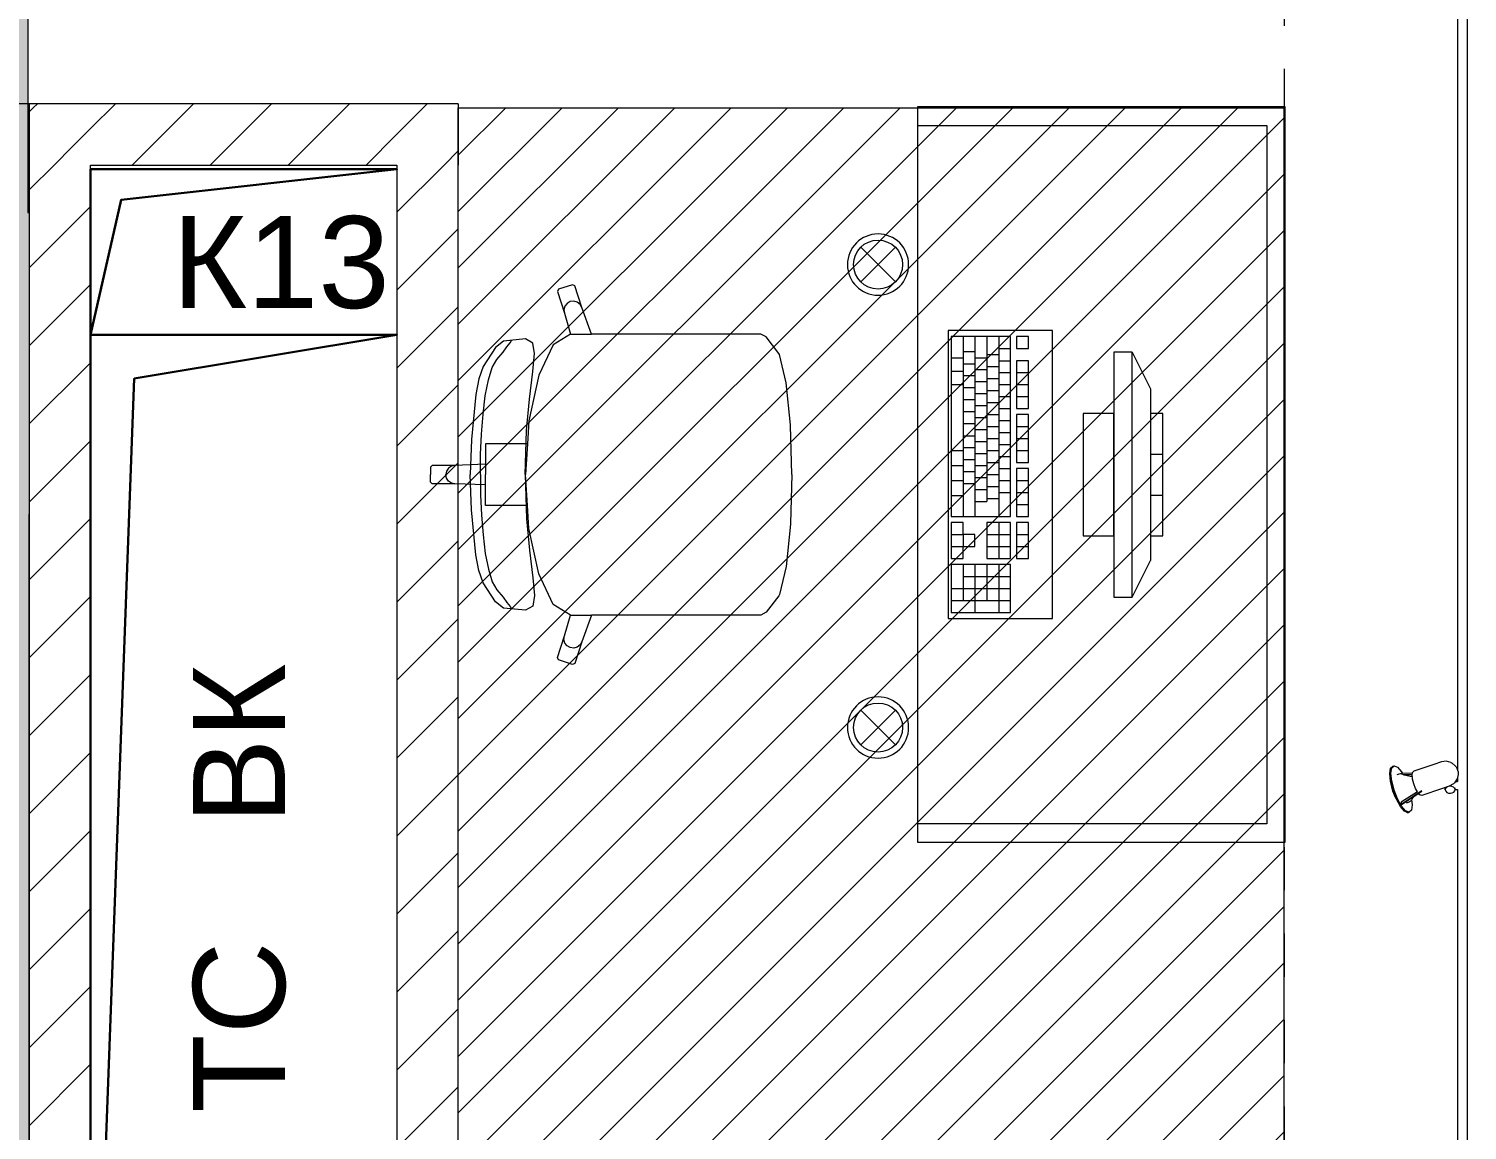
# Model space of a CAD drawing. Header units: millimetres. Extents: x 2336463 to 2579121, y 595385 to 778077.
# Drawn here: x 2378838 to 2381185, y 702509 to 704307 of the extents above; entities that cross this region are included whole.
import ezdxf

# ---------------------------------------------------------------- set-up
doc = ezdxf.new("R2010")
doc.units = ezdxf.units.MM
doc.header["$MEASUREMENT"] = 0
doc.linetypes.add('короткая штриховая', pattern=[141.111111, 70.555556, -70.555556])
for name, color, linetype, lineweight in [('+потолки_Ном._пера__1', 7, 'Continuous', 13), ('+стена с дверью_Ном._пера__1', 7, 'Continuous', 13), ('1 Планировка_Ном._пера__1', 7, 'Continuous', 13), ('Интерьер - Мебель_Ном._пера__1', 7, 'Continuous', 13), ('сит план_Ном._пера__1', 7, 'Continuous', 13), ('сит план_Ном._пера__21', 7, 'Continuous', 30)]:
    doc.layers.add(name, color=color, linetype=linetype, lineweight=lineweight)
for name, color, linetype, lineweight, true_color in [('+потолки_Ном._пера__104', 7, 'Continuous', 5, 0x96e196), ('+стена с дверью_Ном._пера__243', 7, 'Continuous', 13, 0xe25822), ('MEP - Электрооборудование.ЭО_Ном._пера__58', 7, 'Continuous', 5, 0xdf0000), ('сит план_Ном._пера__87', 7, 'Continuous', 20, 0x6a6a6a)]:
    doc.layers.add(name, color=color, linetype=linetype, lineweight=lineweight, true_color=true_color)
doc.layers.add('сит план', color=7, linetype='Continuous')
doc.styles.add('СГЕНЕРИР_СТИЛЬ_1', font='arial.ttf')
pattern_1 = [(45, (2086872.015, 585813.69), (-63.639609, 63.639609), [])]

# ---------------------------------------------------------------- blocks, each defined once
blk = doc.blocks.new('Стена_1114', base_point=(2378838.4, 704184.4))
at = {"layer": 'сит план_Ном._пера__87', "linetype": 'Continuous', "lineweight": 20, "true_color": 0x6a6a6a}
h = blk.add_hatch(dxfattribs=at)
h.set_pattern_fill('Блоки_Бетонные_Эффективные', color=251, style=0, pattern_type=2)
h.set_pattern_definition(pattern_1)
h.paths.add_polyline_path([(2378838.3, 704084.4), (2378938.3, 704084.4), (2378838.4, 704184.4)])
h = blk.add_hatch(dxfattribs=at)
h.set_pattern_fill('Блоки_Бетонные_Эффективные', color=251, style=0, pattern_type=2)
h.set_pattern_definition(pattern_1)
h.paths.add_polyline_path([(2378938.4, 704184.4), (2378838.4, 704184.4), (2378938.3, 704084.4)])
h = blk.add_hatch(dxfattribs=at)
h.set_pattern_fill('Блоки_Бетонные_Эффективные', color=251, style=0, pattern_type=2)
h.set_pattern_definition(pattern_1)
h.paths.add_polyline_path([(2378938.3, 704084.4), (2379438.3, 704084.4), (2379438.3, 704184.4), (2378938.4, 704184.4)])
h = blk.add_hatch(dxfattribs=at)
h.set_pattern_fill('Блоки_Бетонные_Эффективные', color=251, style=0, pattern_type=2)
h.set_pattern_definition(pattern_1)
h.paths.add_polyline_path([(2379438.3, 704084.4), (2379538.3, 704084.4), (2379538.3, 704184.4)])
h = blk.add_hatch(dxfattribs=at)
h.set_pattern_fill('Блоки_Бетонные_Эффективные', color=251, style=0, pattern_type=2)
h.set_pattern_definition(pattern_1)
h.paths.add_polyline_path([(2379538.3, 704184.4), (2379438.3, 704184.4), (2379438.3, 704084.4), (2379538.3, 704184.4)])
at = {"layer": 'сит план_Ном._пера__1', "color": 7, "linetype": 'Continuous', "lineweight": 13, "flags": 128}
for points in [[(2378838.4, 704184.4), (2378838.3, 704084.4)], [(2379538.3, 704184.4), (2378838.4, 704184.4)], [(2379538.3, 704184.4), (2379538.3, 704084.4)], [(2378938.3, 704084.4), (2379438.3, 704084.4)]]:
    blk.add_lwpolyline(points, dxfattribs=at)
blk = doc.blocks.new('Стена_1115', base_point=(2379538.3, 704184.4))
at = {"layer": 'сит план_Ном._пера__87', "linetype": 'Continuous', "lineweight": 20, "true_color": 0x6a6a6a}
h = blk.add_hatch(dxfattribs=at)
h.set_pattern_fill('Блоки_Бетонные_Эффективные', color=251, style=0, pattern_type=2)
h.set_pattern_definition(pattern_1)
h.paths.add_polyline_path([(2379438.3, 704084.4), (2379438.3, 702214.4), (2379538.3, 702214.4), (2379538.3, 704084.4)])
h = blk.add_hatch(dxfattribs=at)
h.set_pattern_fill('Блоки_Бетонные_Эффективные', color=251, style=0, pattern_type=2)
h.set_pattern_definition(pattern_1)
h.paths.add_polyline_path([(2379538.3, 702214.4), (2379438.3, 702114.4), (2379538.3, 702114.4)])
h = blk.add_hatch(dxfattribs=at)
h.set_pattern_fill('Блоки_Бетонные_Эффективные', color=251, style=0, pattern_type=2)
h.set_pattern_definition(pattern_1)
h.paths.add_polyline_path([(2379538.3, 702214.4), (2379438.3, 702214.4), (2379438.3, 702114.4)])
at = {"layer": 'сит план_Ном._пера__1', "color": 7, "linetype": 'Continuous', "lineweight": 13, "flags": 128}
for points in [[(2379438.3, 704084.4), (2379438.3, 702114.4)], [(2379538.3, 702214.4), (2379538.3, 704084.4)], [(2379438.3, 702114.4), (2379538.3, 702114.4)]]:
    blk.add_lwpolyline(points, dxfattribs=at)
blk = doc.blocks.new('Стена_1118', base_point=(2378838.4, 704184.4))
at = {"layer": 'сит план_Ном._пера__87', "linetype": 'Continuous', "lineweight": 20, "true_color": 0x6a6a6a}
h = blk.add_hatch(dxfattribs=at)
h.set_pattern_fill('Блоки_Бетонные_Эффективные', color=251, style=0, pattern_type=2)
h.set_pattern_definition(pattern_1)
h.paths.add_polyline_path([(2378838.3, 704084.4), (2378837, 701807.1), (2378937, 701807), (2378938.3, 704084.4)])
at = {"layer": 'сит план_Ном._пера__1', "color": 7, "linetype": 'Continuous', "lineweight": 13, "flags": 128}
for points in [[(2378838.3, 704084.4), (2378837, 701807.1)], [(2378937, 701807), (2378938.3, 704084.4)], [(2378937, 701807), (2378837, 701807.1)]]:
    blk.add_lwpolyline(points, dxfattribs=at)
blk = doc.blocks.new('Индивидуальное Рабочее Место 25')
at = {"layer": 'Интерьер - Мебель_Ном._пера__1', "color": 7, "linetype": 'Continuous', "lineweight": 13}
for p, q in [((-1170, 0), (-1200, 0)), ((-1200, 0), (-1200, -30)), ((-30, 0), (-1170, 0)), ((0, 0), (-30, 0)), ((0, -30), (0, 0)), ((-1200, -30), (-1200, -600)), ((-1170, -30), (-30, -30)), ((-1170, -600), (-1170, -30)), ((-30, -30), (-30, -600)), ((0, -600), (0, -30)), ((-500, -200), (-700, -200)), ((-700, -200), (-700, -220)), ((-633.3, -220), (-633.3, -200)), ((-566.7, -220), (-566.7, -200)), ((-500, -220), (-500, -200)), ((-800, -250), (-740, -220)), ((-740, -220), (-460, -220)), ((-700, -220), (-500, -220)), ((-400, -250), (-460, -220)), ((-400, -250), (-800, -250)), ((-800, -250), (-800, -280)), ((-400, -280), (-400, -250)), ((-800, -280), (-400, -280)), ((-500, -280), (-700, -280)), ((-700, -280), (-700, -330)), ((-500, -330), (-500, -280)), ((-700, -330), (-500, -330)), ((-805.6, -419.1), (-825.2, -419.1)), ((-825.2, -419.1), (-825.2, -438.5)), ((-805.6, -438.5), (-805.6, -419.1)), ((-707.7, -419.1), (-786, -419.1)), ((-786, -419.1), (-786, -438.5)), ((-766.5, -438.5), (-766.5, -419.1)), ((-746.9, -438.5), (-746.9, -419.1)), ((-727.3, -438.5), (-727.3, -419.1)), ((-707.7, -438.5), (-707.7, -419.1)), ((-619.6, -419.1), (-697.9, -419.1)), ((-697.9, -419.1), (-697.9, -438.5)), ((-678.3, -438.5), (-678.3, -419.1)), ((-658.8, -438.5), (-658.8, -419.1)), ((-639.2, -438.5), (-639.2, -419.1)), ((-619.6, -438.5), (-619.6, -419.1)), ((-531.5, -419.1), (-609.8, -419.1)), ((-609.8, -419.1), (-609.8, -438.5)), ((-590.2, -438.5), (-590.2, -419.1)), ((-570.6, -438.5), (-570.6, -419.1)), ((-551, -438.5), (-551, -419.1)), ((-531.5, -438.5), (-531.5, -419.1)), ((-462.9, -419.1), (-521.7, -419.1)), ((-521.7, -419.1), (-521.7, -438.5)), ((-502.1, -438.5), (-502.1, -419.1)), ((-482.5, -438.5), (-482.5, -419.1)), ((-462.9, -438.5), (-462.9, -419.1)), ((-825.2, -438.5), (-805.6, -438.5)), ((-786, -438.5), (-707.7, -438.5)), ((-697.9, -438.5), (-619.6, -438.5)), ((-609.8, -438.5), (-531.5, -438.5)), ((-521.7, -438.5), (-462.9, -438.5)), ((-531.5, -448.2), (-825.2, -448.2)), ((-825.2, -448.2), (-825.2, -545.2)), ((-825.2, -467.6), (-531.5, -467.6)), ((-805.6, -467.6), (-805.6, -448.2)), ((-795.8, -487), (-795.8, -467.6)), ((-786, -467.6), (-786, -448.2)), ((-776.3, -487), (-776.3, -467.6)), ((-766.5, -467.6), (-766.5, -448.2)), ((-756.7, -487), (-756.7, -467.6)), ((-746.9, -467.6), (-746.9, -448.2)), ((-737.1, -487), (-737.1, -467.6)), ((-727.3, -467.6), (-727.3, -448.2)), ((-717.5, -487), (-717.5, -467.6)), ((-707.7, -467.6), (-707.7, -448.2)), ((-697.9, -487), (-697.9, -467.6)), ((-688.1, -467.6), (-688.1, -448.2)), ((-678.3, -487), (-678.3, -467.6)), ((-668.5, -467.6), (-668.5, -448.2)), ((-658.8, -487), (-658.8, -467.6)), ((-649, -467.6), (-649, -448.2)), ((-639.2, -487), (-639.2, -467.6)), ((-629.4, -467.6), (-629.4, -448.2)), ((-619.6, -487), (-619.6, -467.6)), ((-609.8, -467.6), (-609.8, -448.2)), ((-600, -487), (-600, -467.6)), ((-590.2, -467.6), (-590.2, -448.2)), ((-580.4, -487), (-580.4, -467.6)), ((-570.6, -467.6), (-570.6, -448.2)), ((-560.8, -487), (-560.8, -467.6)), ((-531.5, -545.2), (-531.5, -448.2)), ((-462.9, -448.2), (-521.7, -448.2)), ((-521.7, -448.2), (-521.7, -487)), ((-521.7, -467.6), (-462.9, -467.6)), ((-502.1, -487), (-502.1, -448.2)), ((-482.5, -487), (-482.5, -448.2)), ((-462.9, -487), (-462.9, -448.2)), ((-374.8, -448.2), (-453.1, -448.2)), ((-453.1, -448.2), (-453.1, -545.2)), ((-453.1, -467.6), (-374.8, -467.6)), ((-433.5, -525.8), (-433.5, -448.2)), ((-414, -545.2), (-414, -448.2)), ((-394.4, -545.2), (-394.4, -448.2)), ((-374.8, -545.2), (-374.8, -448.2)), ((-825.2, -487), (-555.9, -487)), ((-790.9, -506.4), (-790.9, -487)), ((-771.4, -506.4), (-771.4, -487)), ((-751.8, -506.4), (-751.8, -487)), ((-732.2, -506.4), (-732.2, -487)), ((-712.6, -506.4), (-712.6, -487)), ((-693, -506.4), (-693, -487)), ((-673.4, -506.4), (-673.4, -487)), ((-653.9, -506.4), (-653.9, -487)), ((-634.3, -506.4), (-634.3, -487)), ((-614.7, -506.4), (-614.7, -487)), ((-595.1, -506.4), (-595.1, -487)), ((-575.5, -506.4), (-575.5, -487)), ((-555.9, -506.4), (-555.9, -487)), ((-521.7, -487), (-462.9, -487)), ((-453.1, -487), (-394.4, -487)), ((-825.2, -506.4), (-531.5, -506.4)), ((-800.7, -525.8), (-800.7, -506.4)), ((-781.1, -525.8), (-781.1, -506.4)), ((-761.6, -525.8), (-761.6, -506.4)), ((-742, -525.8), (-742, -506.4)), ((-722.4, -525.8), (-722.4, -506.4)), ((-702.8, -525.8), (-702.8, -506.4)), ((-683.2, -525.8), (-683.2, -506.4)), ((-663.6, -525.8), (-663.6, -506.4)), ((-644.1, -525.8), (-644.1, -506.4)), ((-624.5, -525.8), (-624.5, -506.4)), ((-604.9, -525.8), (-604.9, -506.4)), ((-585.3, -525.8), (-585.3, -506.4)), ((-482.5, -506.4), (-502.1, -506.4)), ((-502.1, -506.4), (-502.1, -525.8)), ((-482.5, -525.8), (-482.5, -506.4)), ((-453.1, -506.4), (-374.8, -506.4)), ((-825.2, -525.8), (-531.5, -525.8)), ((-790.9, -545.2), (-790.9, -525.8)), ((-768.9, -545.2), (-768.9, -525.8)), ((-746.9, -545.2), (-746.9, -525.8)), ((-639.2, -545.2), (-639.2, -525.8)), ((-614.7, -545.2), (-614.7, -525.8)), ((-590.2, -545.2), (-590.2, -525.8)), ((-565.7, -545.2), (-565.7, -525.8)), ((-502.1, -525.8), (-521.7, -525.8)), ((-521.7, -525.8), (-521.7, -545.2)), ((-502.1, -545.2), (-502.1, -525.8)), ((-502.1, -525.8), (-482.5, -525.8)), ((-462.9, -525.8), (-482.5, -525.8)), ((-482.5, -545.2), (-482.5, -525.8)), ((-462.9, -545.2), (-462.9, -525.8)), ((-453.1, -525.8), (-394.4, -525.8)), ((-825.2, -545.2), (-531.5, -545.2)), ((-521.7, -545.2), (-462.9, -545.2)), ((-453.1, -545.2), (-374.8, -545.2)), ((-1200, -600), (-1170, -600)), ((-30, -600), (0, -600)), ((-749.9, -814.7), (-795.8, -825.4)), ((-681.1, -807.6), (-749.9, -814.7)), ((-680, -807.5), (-681.1, -807.6)), ((-600, -805), (-680, -807.5)), ((-600, -805), (-520, -807.5)), ((-520, -807.5), (-518.9, -807.6)), ((-518.9, -807.6), (-450.1, -814.7)), ((-450.1, -814.7), (-404.2, -825.4)), ((-797.9, -826.3), (-824.7, -847.4)), ((-795.8, -825.4), (-797.9, -826.3)), ((-404.2, -825.4), (-402.1, -826.3)), ((-402.1, -826.3), (-375.3, -847.4)), ((-824.7, -847.4), (-829.3, -856)), ((-829.3, -856), (-829.3, -887.1)), ((-375.3, -847.4), (-370.7, -856)), ((-370.7, -856), (-370.7, -887.1)), ((-829.3, -887.1), (-829.3, -923.2)), ((-370.7, -887.1), (-370.7, -923.2)), ((-829.3, -923.2), (-829.3, -1132.3)), ((-370.7, -923.2), (-370.7, -1132.3)), ((-872.6, -1148), (-908.1, -1159.4)), ((-872.6, -1148), (-877.8, -1150.8)), ((-829.3, -1132.3), (-872.6, -1148)), ((-829.3, -1166.5), (-829.3, -1132.3)), ((-370.7, -1166.5), (-370.7, -1132.3)), ((-370.7, -1132.3), (-327.4, -1148)), ((-327.4, -1148), (-322.2, -1150.8)), ((-327.4, -1148), (-291.9, -1159.4)), ((-908.1, -1159.4), (-910, -1163.1)), ((-910, -1163.1), (-902.5, -1185.9)), ((-881.4, -1155.4), (-883, -1161)), ((-883, -1161), (-882.3, -1166.8)), ((-882.3, -1166.8), (-879.5, -1171.9)), ((-877.8, -1150.8), (-881.4, -1155.4)), ((-879.5, -1171.9), (-874.8, -1175.5)), ((-863.3, -1176.4), (-829.2, -1166.7)), ((-829.3, -1166.5), (-829.2, -1166.7)), ((-829.2, -1166.7), (-811.8, -1194.6)), ((-370.8, -1166.7), (-388.2, -1194.6)), ((-370.7, -1166.5), (-370.8, -1166.7)), ((-336.7, -1176.4), (-370.8, -1166.7)), ((-320.5, -1171.9), (-325.2, -1175.5)), ((-322.2, -1150.8), (-318.6, -1155.4)), ((-317.7, -1166.8), (-320.5, -1171.9)), ((-318.6, -1155.4), (-317, -1161)), ((-317, -1161), (-317.7, -1166.8)), ((-290, -1163.1), (-297.5, -1185.9)), ((-291.9, -1159.4), (-290, -1163.1)), ((-902.5, -1185.9), (-898.7, -1187.8)), ((-898.7, -1187.8), (-863.3, -1176.4)), ((-874.8, -1175.5), (-869.2, -1177.1)), ((-869.2, -1177.1), (-863.3, -1176.4)), ((-811.8, -1194.6), (-762.1, -1218.4)), ((-388.2, -1194.6), (-437.9, -1218.4)), ((-330.8, -1177.1), (-336.7, -1176.4)), ((-301.3, -1187.8), (-336.7, -1176.4)), ((-325.2, -1175.5), (-330.8, -1177.1)), ((-297.5, -1185.9), (-301.3, -1187.8)), ((-762.1, -1218.4), (-687.7, -1234.2)), ((-437.9, -1218.4), (-512.3, -1234.2)), ((-814.7, -1228.1), (-821.4, -1239.7)), ((-821.4, -1239.7), (-818.1, -1275.8)), ((-797.5, -1225.1), (-814.7, -1228.1)), ((-768.5, -1227.7), (-797.5, -1225.1)), ((-723.2, -1233.5), (-768.5, -1227.7)), ((-672.3, -1238.2), (-723.2, -1233.5)), ((-687.7, -1234.2), (-650.3, -1236.6)), ((-600, -1240.5), (-672.3, -1238.2)), ((-650.3, -1236.6), (-600, -1239.8)), ((-650.3, -1236.6), (-650.3, -1275.3)), ((-549.7, -1236.6), (-600, -1239.8)), ((-600, -1240.5), (-527.7, -1238.2)), ((-512.3, -1234.2), (-549.7, -1236.6)), ((-549.7, -1236.6), (-549.7, -1275.3)), ((-527.7, -1238.2), (-476.8, -1233.5)), ((-476.8, -1233.5), (-431.5, -1227.7)), ((-431.5, -1227.7), (-402.5, -1225.1)), ((-402.5, -1225.1), (-385.3, -1228.1)), ((-385.3, -1228.1), (-378.6, -1239.7)), ((-378.6, -1239.7), (-381.9, -1275.8)), ((-815, -1265.2), (-818.8, -1262.6)), ((-808.8, -1270.4), (-815, -1265.2)), ((-391.2, -1270.4), (-385, -1265.2)), ((-385, -1265.2), (-381.2, -1262.6)), ((-818.1, -1275.8), (-807.6, -1289)), ((-799.7, -1276.5), (-808.8, -1270.4)), ((-807.6, -1289), (-776.5, -1309)), ((-788, -1286.6), (-799.7, -1276.5)), ((-774.8, -1294.3), (-788, -1286.6)), ((-650.3, -1275.3), (-650.3, -1305.3)), ((-549.7, -1275.3), (-549.7, -1305.3)), ((-425.2, -1294.3), (-412, -1286.6)), ((-392.4, -1289), (-423.5, -1309)), ((-412, -1286.6), (-400.3, -1276.5)), ((-400.3, -1276.5), (-391.2, -1270.4)), ((-381.9, -1275.8), (-392.4, -1289)), ((-776.5, -1309), (-756.6, -1316.3)), ((-754.5, -1300.5), (-774.8, -1294.3)), ((-728.5, -1305.5), (-754.5, -1300.5)), ((-698.5, -1309.2), (-728.5, -1305.5)), ((-666.1, -1311.7), (-698.5, -1309.2)), ((-632.7, -1313.2), (-666.1, -1311.7)), ((-650.3, -1305.3), (-616.9, -1305.3)), ((-600, -1313.6), (-632.7, -1313.2)), ((-616.9, -1305.3), (-600, -1305.3)), ((-616.9, -1305.3), (-615.1, -1355.1)), ((-583.1, -1305.3), (-600, -1305.3)), ((-600, -1313.6), (-567.3, -1313.2)), ((-583.1, -1305.3), (-584.9, -1355.1)), ((-549.7, -1305.3), (-583.1, -1305.3)), ((-567.3, -1313.2), (-533.9, -1311.7)), ((-533.9, -1311.7), (-501.5, -1309.2)), ((-501.5, -1309.2), (-471.5, -1305.5)), ((-471.5, -1305.5), (-445.5, -1300.5)), ((-445.5, -1300.5), (-425.2, -1294.3)), ((-423.5, -1309), (-443.4, -1316.3)), ((-756.6, -1316.3), (-730.7, -1321.1)), ((-730.7, -1321.1), (-657.5, -1328.1)), ((-657.5, -1328.1), (-600, -1330.2)), ((-542.5, -1328.1), (-600, -1330.2)), ((-469.3, -1321.1), (-542.5, -1328.1)), ((-443.4, -1316.3), (-469.3, -1321.1)), ((-615.1, -1355.1), (-613.9, -1360.8)), ((-615.1, -1355.1), (-615.1, -1392)), ((-613.9, -1360.8), (-610.7, -1365.7)), ((-586.1, -1360.8), (-589.3, -1365.7)), ((-584.9, -1355.1), (-586.1, -1360.8)), ((-584.9, -1355.1), (-584.9, -1392)), ((-610.7, -1365.7), (-605.8, -1368.9)), ((-605.8, -1368.9), (-600, -1370.1)), ((-594.2, -1368.9), (-600, -1370.1)), ((-589.3, -1365.7), (-594.2, -1368.9)), ((-615.1, -1392), (-612.1, -1395)), ((-612.1, -1395), (-600, -1395)), ((-587.9, -1395), (-600, -1395)), ((-584.9, -1392), (-587.9, -1395))]:
    blk.add_line(p, q, dxfattribs=at)
at = {"layer": 'Интерьер - Мебель_Ном._пера__1', "color": 7, "linetype": 'Continuous', "lineweight": 13, "flags": 128}
for points in [[(0, 0), (-1200, 0), (-1200, -600), (0, -600)], [(-835, -380), (-835, -550), (-365, -550), (-365, -380)]]:
    blk.add_lwpolyline(points, close=True, dxfattribs=at)
blk = doc.blocks.new('Набор Источников Света Настенный 25_2')
at = {"layer": 'MEP - Электрооборудование.ЭО_Ном._пера__58', "color": 12, "linetype": 'Continuous', "lineweight": 5, "true_color": 0xdf0000}
for p, q in [((7100, 0), (-7100, 0)), ((1407.6, -16), (-1407.6, -16)), ((1401.9, -24.5), (1403.2, -22)), ((1403.2, -22), (1405.1, -20.4)), ((1405.1, -20.4), (1407.3, -20)), ((1407.3, -20), (1409.5, -20.8)), ((1407.3, -20), (1409.9, -20)), ((1407.6, -20), (1407.6, -16)), ((1409.5, -20.8), (1411.3, -22.7)), ((1411.3, -22.7), (1412.4, -25.4)), ((1416.8, -22.5), (1412.7, -29.3)), ((1418.4, -20.7), (1416.8, -22.5)), ((1424.5, -16.4), (1418.4, -20.7)), ((1426.5, -16), (1420.4, -16)), ((1420.4, -19.3), (1420.4, -16)), ((1431.8, -15), (1424.5, -16.4)), ((1433.5, -14.7), (1431.8, -15)), ((1436.1, -15), (1433.5, -14.7)), ((1439, -15.8), (1436.1, -15)), ((1441.9, -16.9), (1439, -15.8)), ((4235.6, -16), (1439.6, -16)), ((1444.3, -18.2), (1441.9, -16.9)), ((1445.9, -19.6), (1444.3, -18.2)), ((1445.9, -19.6), (1450.5, -24.8)), ((1408.4, -41.9), (1397.3, -74.2)), ((1401.3, -27.6), (1401.9, -24.5)), ((1401.6, -30.6), (1401.3, -27.6)), ((1402.7, -33.3), (1401.6, -30.6)), ((1404.5, -35.2), (1402.7, -33.3)), ((1406.7, -36), (1404.5, -35.2)), ((1408.9, -35.6), (1406.7, -36)), ((1406.7, -36), (1410.4, -36)), ((1412.7, -29.3), (1408.4, -41.9)), ((1410.8, -34), (1408.9, -35.6)), ((1411.7, -32.4), (1410.8, -34)), ((1412.4, -25.4), (1412.7, -28.4)), ((1412.7, -28.4), (1412.4, -30.4)), ((1452.6, -42.1), (1448.3, -54.8)), ((1451.4, -26.9), (1450.5, -24.8)), ((1451.4, -26.9), (1453.6, -34.4)), ((1453.6, -34.4), (1452.6, -42.1)), ((1448.3, -54.8), (1437.2, -87)), ((1373.6, -91.2), (1370.1, -95)), ((1382.3, -89.9), (1373.6, -91.2)), ((1390.7, -90.8), (1382.3, -89.9)), ((1382.6, -107.2), (1404.8, -74)), ((1383.2, -107.7), (1405.7, -74)), ((1388, -93.3), (1385.9, -96.3)), ((1403.5, -81.2), (1386.4, -107.7)), ((1390.1, -91.1), (1388, -93.3)), ((1394.5, -88.6), (1390.1, -91.1)), ((1395.8, -87.5), (1394.5, -88.6)), ((1397.3, -74.2), (1398.5, -77.2)), ((1397.3, -74.2), (1397.3, -74.2)), ((1398.5, -77.2), (1401.2, -79.5)), ((1403.3, -81.1), (1408.8, -84.2)), ((1408.8, -84.2), (1416.4, -87.1)), ((1416.4, -87.1), (1424.1, -89.1)), ((1424.1, -89.1), (1430.7, -89.8)), ((1428.3, -89.5), (1428.1, -90.5)), ((1428.1, -90.5), (1430.7, -102.7)), ((1431.2, -89.7), (1430.6, -102.1)), ((1430.7, -89.8), (1435.3, -89.1)), ((1431.8, -89.6), (1431.2, -103.8)), ((1434.2, -107.7), (1434.6, -89.2)), ((1435.3, -89.1), (1437.2, -87.1)), ((1437.2, -87), (1437.2, -87.1)), ((1369.5, -96.8), (1370.1, -95)), ((1369.5, -96.8), (1371.8, -102.4)), ((1370.1, -95), (1372.4, -100.6)), ((1371.8, -102.4), (1379.5, -109)), ((1372.4, -100.6), (1380.1, -107.2)), ((1379.5, -109), (1391.5, -115.7)), ((1380.1, -107.2), (1392.1, -113.9)), ((1382.6, -107.2), (1383.2, -107.7)), ((1386.4, -107.7), (1383.2, -107.7)), ((1385.9, -96.3), (1384.8, -99.7)), ((1391.5, -115.7), (1405.9, -121.3)), ((1392.1, -113.9), (1406.5, -119.5)), ((1393.2, -116.4), (1397.9, -119)), ((1430.7, -102.7), (1432.7, -107.7)), ((1432.6, -111.4), (1431.3, -114.7)), ((1432.7, -107.7), (1432.6, -111.4)), ((1432.7, -107.7), (1434.2, -107.7)), ((1436, -107.2), (1434.3, -106.3)), ((1443.8, -113.9), (1436, -107.2)), ((1446.1, -119.5), (1443.8, -113.9)), ((1397.9, -119), (1404.4, -121.5)), ((1404.4, -121.5), (1410.9, -123.2)), ((1405.9, -121.3), (1420.6, -125.1)), ((1406.5, -119.5), (1421.2, -123.3)), ((1410.9, -123.2), (1414.6, -123.6)), ((1420.6, -125.1), (1433.2, -126.4)), ((1421.2, -123.3), (1433.8, -124.6)), ((1433.2, -126.4), (1442, -125.1)), ((1433.8, -124.6), (1442.6, -123.3)), ((1442, -125.1), (1445.4, -121.3)), ((1442.6, -123.3), (1446.1, -119.5)), ((1445.4, -121.3), (1446.1, -119.5))]:
    blk.add_line(p, q, dxfattribs=at)
blk = doc.blocks.new('Встраиваемый Точечный Светильник 25')
at = {"layer": 'MEP - Электрооборудование.ЭО_Ном._пера__58', "color": 12, "linetype": 'Continuous', "lineweight": 5, "true_color": 0xdf0000}
for q in [(-28.3, 28.3), (28.3, 28.3), (-28.3, -28.3), (28.3, -28.3)]:
    blk.add_line((0, 0), q, dxfattribs=at)
at = {"layer": 'MEP - Электрооборудование.ЭО_Ном._пера__58', "color": 12, "linetype": 'Continuous', "lineweight": 5, "true_color": 0xdf0000, "flags": 128}
blk.add_lwpolyline([(50, 0, 1), (-50, 0, 1)], format="xyb", close=True, dxfattribs=at)
at = {"layer": 'MEP - Электрооборудование.ЭО_Ном._пера__58', "color": 12, "linetype": 'Continuous', "lineweight": 5, "true_color": 0xdf0000}
blk.add_circle((0, 0), 40, dxfattribs=at)

msp = doc.modelspace()

# ---------------------------------------------------------------- hatches: boundary and pattern name
at = {"layer": '+потолки_Ном._пера__104', "linetype": 'Continuous', "lineweight": 5, "true_color": 0x96e196}
h = msp.add_hatch(dxfattribs=at)
h.set_pattern_fill('Линии_Наклонные__Шаг_1_5_', color=81, style=0, pattern_type=2)
h.set_pattern_definition([(45, (2086872.015, 585813.686), (-45.961939, 45.961939), [])])
h.paths.add_polyline_path([(2379538.3, 704178), (2380885.7, 704178), (2380885.7, 702208), (2380885.7, 701807.7), (2380032.9, 701807.7), (2380032.9, 702208), (2379538.3, 702208)])
at = {"layer": '+стена с дверью_Ном._пера__243', "linetype": 'Continuous', "lineweight": 0, "true_color": 0x381608}
msp.add_hatch(color=28, dxfattribs=at).paths.add_polyline_path([(2370335, 706910.6), (2376987.6, 706910.6), (2376987.6, 709999), (2378815.9, 709999), (2378957.2, 709999), (2378957.2, 707032.4), (2378815.9, 707032.4), (2378815.9, 705401.1), (2378836, 705401.1), (2378836, 704006.7), (2378838.2, 704006.7), (2378838.2, 701204.4), (2377213, 701204.4), (2377213, 704006.7), (2376607.9, 704006.7), (2376607.9, 703610.7), (2371612.9, 703610.7), (2371612.9, 705400.5), (2370335, 705400.5)])

# ---------------------------------------------------------------- linework, layer by layer
at = {"layer": '+потолки_Ном._пера__1', "color": 7, "linetype": 'Continuous', "lineweight": 13, "flags": 128}
msp.add_lwpolyline([(2379538.3, 704178), (2380885.7, 704178), (2380885.7, 702208), (2380885.7, 701807.7), (2380032.9, 701807.7), (2380032.9, 702208), (2379538.3, 702208)], close=True, dxfattribs=at)
at = {"layer": '+стена с дверью_Ном._пера__1', "color": 7, "linetype": 'Continuous', "lineweight": 13, "flags": 128}
msp.add_lwpolyline([(2370335, 706910.6), (2376987.6, 706910.6), (2376987.6, 709999), (2378815.9, 709999), (2378957.2, 709999), (2378957.2, 707032.4), (2378815.9, 707032.4), (2378815.9, 705401.1), (2378836, 705401.1), (2378836, 704006.7), (2378838.2, 704006.7), (2378838.2, 701204.4), (2377213, 701204.4), (2377213, 704006.7), (2376607.9, 704006.7), (2376607.9, 703610.7), (2371612.9, 703610.7), (2371612.9, 705400.5), (2370335, 705400.5)], close=True, dxfattribs=at)
at = {"layer": '1 Планировка_Ном._пера__1', "color": 7, "linetype": 'короткая штриховая', "lineweight": 13}
msp.add_line((2380888.1, 694010.7), (2380886.1, 709137.7), dxfattribs=at)
at = {"layer": 'Интерьер - Мебель_Ном._пера__1', "color": 7, "linetype": 'Continuous', "lineweight": 13}
for p, q in [((2378838.4, 704184.4), (2377212.7, 704184.4)), ((2378838.4, 704184.4), (2377938.4, 704184.4)), ((2378838.4, 704154.4), (2378838.4, 704184.4))]:
    msp.add_line(p, q, dxfattribs=at)
at = {"layer": 'сит план_Ном._пера__21', "color": 7, "linetype": 'Continuous', "lineweight": 30, "flags": 128}
for points in [[(2378938.3, 703807.4), (2378988.3, 704027.4), (2379438.3, 704077.4), (2378938.3, 704077.4)], [(2378938.3, 701807.4), (2379009.7, 703735.9), (2379438.3, 703807.5), (2378938.3, 703807.5)]]:
    msp.add_lwpolyline(points, close=True, dxfattribs=at)

# ---------------------------------------------------------------- block references
at = {"layer": 'MEP - Электрооборудование.ЭО_Ном._пера__58', "color": 12, "linetype": 'Continuous', "lineweight": 5, "true_color": 0xdf0000, "xscale": -1, "zscale": 1000, "rotation": 270}
msp.add_blockref('Набор Источников Света Настенный 25_2', (2381185.1, 701657.9), dxfattribs=at)
at = {"layer": 'MEP - Электрооборудование.ЭО_Ном._пера__58', "color": 12, "linetype": 'Continuous', "lineweight": 5, "true_color": 0xdf0000, "zscale": 1000, "rotation": 90}
for p in [(2380223.5, 703921.9), (2380223.5, 703166.4)]:
    msp.add_blockref('Встраиваемый Точечный Светильник 25', p, dxfattribs=at)
at = {"layer": 'Интерьер - Мебель_Ном._пера__1', "color": 7, "linetype": 'Continuous', "lineweight": 13, "zscale": 1000, "rotation": 270}
msp.add_blockref('Индивидуальное Рабочее Место 25', (2380888.1, 702979.1), dxfattribs=at)
at = {"layer": 'сит план', "color": 7, "lineweight": 13}
for name, p in [('Стена_1114', (2378838.4, 704184.4)), ('Стена_1118', (2378838.4, 704184.4)), ('Стена_1115', (2379538.3, 704184.4))]:
    msp.add_blockref(name, p, dxfattribs=at)

# ---------------------------------------------------------------- texts
at = {"layer": 'сит план_Ном._пера__1', "color": 7, "linetype": 'Continuous', "lineweight": 13, "insert": (2379071.6, 704001), "char_height": 150, "attachment_point": 1, "style": 'СГЕНЕРИР_СТИЛЬ_1'}
msp.add_mtext('\\A1;{\\pql;\\fArial|b0|i0|c204|p38;К13}', dxfattribs=at)
at = {"layer": 'сит план_Ном._пера__1', "color": 7, "linetype": 'Continuous', "lineweight": 13, "char_height": 150, "attachment_point": 1, "rotation": 90, "style": 'СГЕНЕРИР_СТИЛЬ_1'}
for s, insert in [('\\A1;{\\pql;\\fArial|b0|i0|c204|p38;ВК}', (2379105.7, 703008.6)), ('\\A1;{\\pql;\\fArial|b0|i0|c204|p38;ТС}', (2379105.7, 702537.7))]:
    msp.add_mtext(s, dxfattribs=dict(at, insert=insert))

doc.saveas('drawing.dxf')
